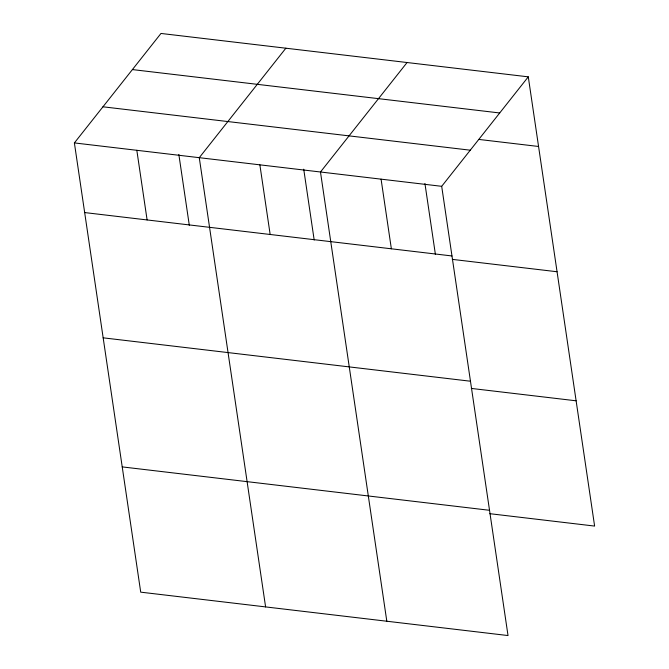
<?xml version="1.0" encoding="UTF-8"?>
<svg xmlns="http://www.w3.org/2000/svg" width="669" height="669" viewBox="0 0 669 669"><rect width="100%" height="100%" fill="white"/><g stroke="black" fill="none" stroke-linecap="round" stroke-linejoin="round"><path stroke-width="1" d="M528.284 76.843L441.691 186.317L508.022 635.55L140.716 592.157L74.384 142.923L160.978 33.45L528.284 76.843L594.616 526.077L489.842 513.692M285.864 48.201L199.27 157.683L265.601 606.908M407.07 62.526L320.476 172L386.816 621.233M132.403 69.576L499.701 112.969M478.987 139.445L538.562 146.478M102.959 106.797L470.265 150.191M74.384 142.923L441.691 186.317M84.67 212.566L451.968 255.959M452.286 259.371L557.06 271.748M103.16 337.828L470.466 381.221M471.344 388.43L576.118 400.806M122.218 466.895L489.524 510.288M424.932 183.498L435.394 254.345M381.079 179.158L391.365 248.801M303.726 169.182L314.187 240.029M259.873 164.842L270.159 234.476M178.84 154.422L189.302 225.269M136.827 150.308L147.105 219.942"/></g></svg>
